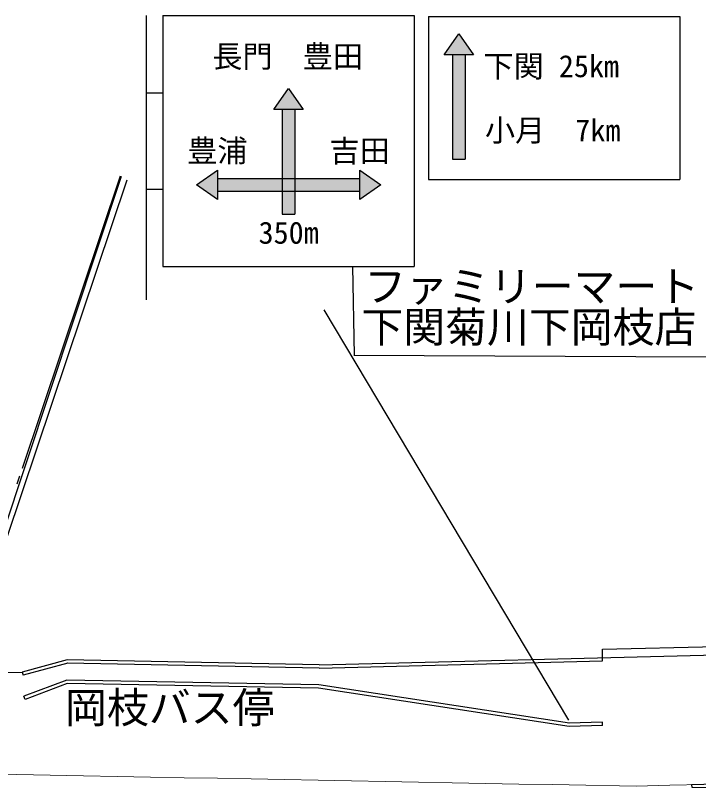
# Model space of a CAD drawing. Units: millimetres, scale not verified. Extents: x 40000 to 680000, y 20000 to 380000.
# Drawn here: x 373392 to 414177, y 282529 to 328719 of the extents above; entities that cross this region are included whole.
import ezdxf
from ezdxf.enums import TextEntityAlignment as Align

# ---------------------------------------------------------------- set-up
doc = ezdxf.new("R2010")
doc.units = ezdxf.units.MM
doc.header["$LTSCALE"] = 1000
doc.linetypes.add('CHAIN', pattern=[18.5, 12, -1.5, 3.5, -1.5])
for name, color, linetype, lineweight in [('M-BGD', 7, 'Continuous', 25), ('M-BMK', 2, 'CHAIN', 13), ('M-STR-STRC', 7, 'Continuous', 25)]:
    doc.layers.add(name, color=color, linetype=linetype, lineweight=lineweight)
doc.styles.add('ＭＳ ゴシック', font='')
doc.styles.get('ＭＳ ゴシック').set_extended_font_data('MS Gothic')

msp = doc.modelspace()

# ---------------------------------------------------------------- hatches: boundary and pattern name
at = {"layer": 'M-STR-STRC'}
for points in [[(399861, 327625), (400736, 326375), (400236, 326375), (399486, 326375), (398986, 326375)], [(399486, 326375), (400236, 326375), (400236, 322250), (399486, 322250)], [(389699, 324353), (390574, 323103), (390074, 323103), (389324, 323103), (388824, 323103)], [(389324, 323103), (390074, 323103), (390074, 318978), (389324, 318978)], [(399486, 322250), (400236, 322250), (400236, 321500), (399486, 321500)], [(399486, 321500), (400236, 321500), (400236, 320125), (399486, 320125)], [(385449, 319478), (385449, 318978), (385449, 318228), (385449, 317728), (384199, 318603)], [(393949, 318978), (393949, 319478), (395199, 318603), (393949, 317728), (393949, 318228)], [(385449, 318978), (389324, 318978), (389324, 318228), (385449, 318228)], [(389324, 318978), (390074, 318978), (390074, 318228), (389324, 318228)], [(390074, 318978), (393949, 318978), (393949, 318228), (390074, 318228)], [(389324, 318228), (390074, 318228), (390074, 316853), (389324, 316853)]]:
    msp.add_hatch(color=256, dxfattribs=at).paths.add_polyline_path(points)

# ---------------------------------------------------------------- linework, layer by layer
at = {"layer": 'M-BGD'}
for p, q in [((379643, 319119), (373789, 301659)), ((393632, 308428), (393526, 313719)), ((393595, 308428), (414639, 308328)), ((373630, 301185), (373471, 300711)), ((408438, 290850), (446656, 291808)), ((391517, 289926), (446669, 291308)), ((408438, 290150), (408438, 290850)), ((376476, 290210), (373793, 289490)), ((391525, 289926), (376476, 290210)), ((391522, 289726), (408438, 290150)), ((376527, 290017), (373845, 289297)), ((391521, 289726), (376472, 290010)), ((368922, 289422), (373793, 289490)), ((373793, 289490), (373845, 289297)), ((376453, 289010), (373898, 288044)), ((376488, 288810), (373969, 287857)), ((391502, 288726), (376453, 289010)), ((391485, 288527), (376488, 288810)), ((406475, 286441), (391502, 288726)), ((406445, 286244), (391485, 288527)), ((373969, 287857), (373898, 288044)), ((408449, 286488), (406440, 286444)), ((408446, 286288), (408449, 286488)), ((408446, 286288), (406445, 286244))]:
    msp.add_line(p, q, dxfattribs=at)
for points in [[(379696, 319088), (372590, 297677), (370196, 289905)], [(380041, 318883), (372861, 297462), (370650, 290015)]]:
    msp.add_lwpolyline(points, dxfattribs=at)
msp.add_lwpolyline([(453503, 283913), (449877, 284335), (447597, 284356), (447218, 284285), (435342, 283479), (424937, 283051), (413758, 282755), (413784, 282607), (424989, 282533), (435324, 282529), (447292, 282687), (449705, 282986)], close=True, dxfattribs=at)
at = {"layer": 'M-BMK'}
msp.add_lwpolyline([(371463, 283404), (373463, 283366), (375462, 283328), (377462, 283290), (379461, 283253), (381461, 283215), (383461, 283177), (385460, 283139), (387460, 283102), (389460, 283064), (391459, 283026), (393459, 282988), (395459, 282951), (397458, 282913), (399458, 282875), (401458, 282837), (403457, 282799), (405457, 282762), (407456, 282724), (409456, 282686), (410465, 282667), (412464, 282721), (414464, 282775)], dxfattribs=at)
at = {"layer": 'M-STR-STRC'}
for p, q in [((381199, 328719), (381199, 311719)), ((382199, 328719), (382199, 313719)), ((382199, 328719), (397199, 328719)), ((397199, 328719), (397199, 313719)), ((398063, 328663), (398063, 318915)), ((398063, 328663), (413063, 328663)), ((413063, 328663), (413063, 318915)), ((398986, 326375), (399861, 327625)), ((399861, 327625), (400736, 326375)), ((400736, 326375), (398986, 326375)), ((399486, 326375), (399486, 320125)), ((400236, 326375), (400236, 320125)), ((388824, 323103), (389699, 324353)), ((389699, 324353), (390574, 323103)), ((381199, 324094), (382199, 324094)), ((390574, 323103), (388824, 323103)), ((389324, 323103), (389324, 316853)), ((390074, 323103), (390074, 316853)), ((399486, 320125), (400236, 320125)), ((384199, 318603), (385449, 319478)), ((385449, 319478), (385449, 317728)), ((393949, 317728), (393949, 319478)), ((393949, 319478), (395199, 318603)), ((385449, 318978), (393949, 318978)), ((398053, 318915), (413053, 318915)), ((381199, 318344), (382199, 318344)), ((385449, 317728), (384199, 318603)), ((395199, 318603), (393949, 317728)), ((385449, 318228), (393949, 318228)), ((389324, 316853), (390074, 316853)), ((382199, 313719), (397199, 313719)), ((406424, 286609), (391824, 311126))]:
    msp.add_line(p, q, dxfattribs=at)

# ---------------------------------------------------------------- texts
at = {"layer": 'M-BGD', "style": 'ＭＳ ゴシック'}
for s, p in [('ファミリーマート', (404213, 312536)), ('下関菊川下岡枝店', (404047, 310106))]:
    msp.add_text(s, height=1833, dxfattribs=at).set_placement(p, align=Align.MIDDLE_CENTER)
msp.add_text('岡枝バス停', height=1833, dxfattribs=at).set_placement((388851, 285901), align=Align.BOTTOM_RIGHT)
at = {"layer": 'M-STR-STRC', "style": 'ＭＳ ゴシック'}
for s, p in [('長門\u3000豊田', (394145, 325217)), ('下関 25km ', (410325, 324635)), ('小月  7km ', (410409, 320802)), ('豊浦', (387249, 319578)), ('吉田', (395749, 319578)), ('350m', (391499, 314684))]:
    msp.add_text(s, height=1320, dxfattribs=at).set_placement(p, align=Align.BOTTOM_RIGHT)

doc.saveas('drawing.dxf')
